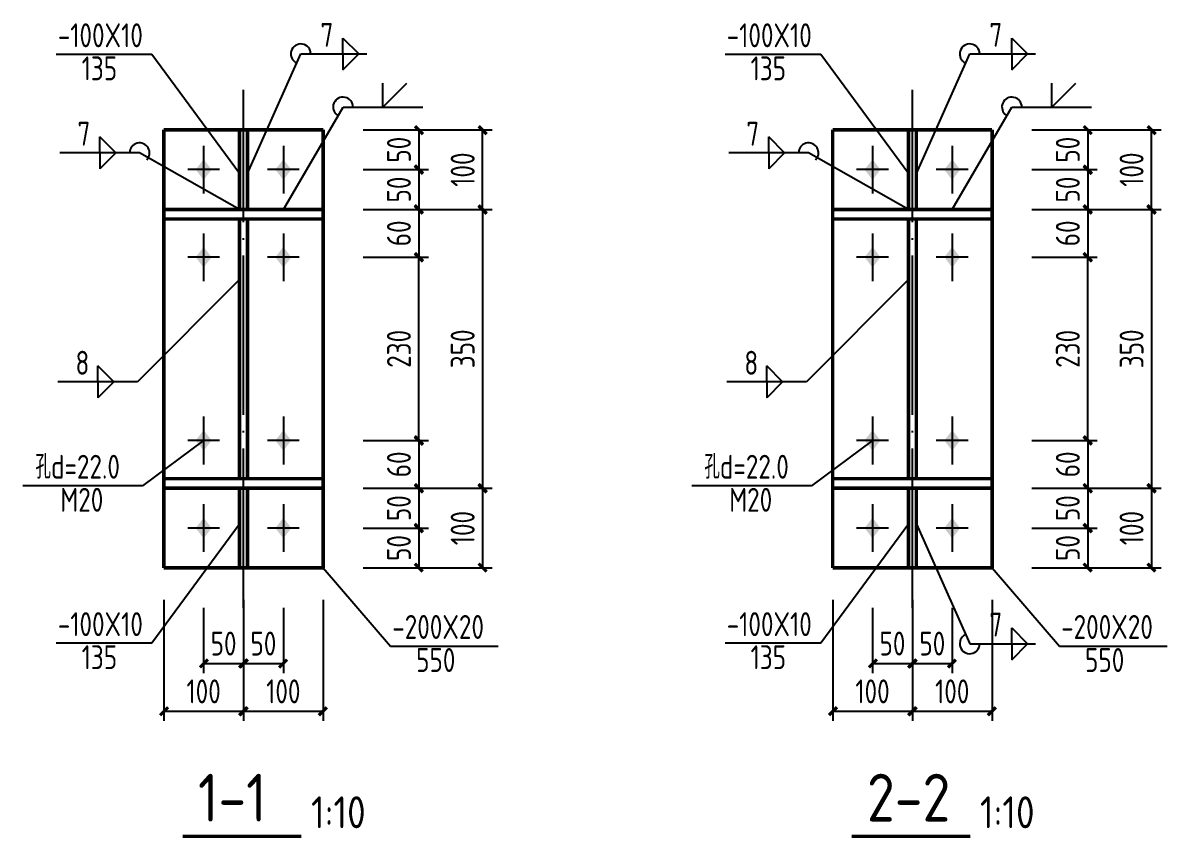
# Model space of a CAD drawing. Header units: millimetres. Extents: x 865974 to 875117, y 40174 to 44891.
# Drawn here: x 870201 to 870344.6, y 40592.4 to 40694.8 of the extents above; entities that cross this region are included whole.
import ezdxf

# ---------------------------------------------------------------- set-up
doc = ezdxf.new("R2010")
doc.units = ezdxf.units.MM
doc.header["$LTSCALE"] = 1000
doc.header["$MEASUREMENT"] = 0
doc.linetypes.add('2', pattern=[11.4, 9, -0.9, 0.6, -0.9])
doc.linetypes.add('DOTE', pattern=[2.42, 2, -0.2, 0.02, -0.2])
for name, color, linetype in [('10', 7, 'Continuous'), ('1000', 2, 'Continuous'), ('DIM', 7, 'Continuous'), ('DOTE', 1, 'DOTE'), ('中文', 7, 'Continuous'), ('尺寸标注', 7, 'Continuous'), ('焊缝标注', 3, 'Continuous'), ('螺栓孔标注', 253, 'Continuous'), ('轴线', 253, '2'), ('钢板标注', 253, 'Continuous')]:
    doc.layers.add(name, color=color, linetype=linetype)
doc.styles.add('GBHZ', font='gbenor.shx', dxfattribs={"width": 0.9, "bigfont": 'gbcbig.shx'})
doc.dimstyles.new('Y10', dxfattribs={"dimscale": 0, "dimtxt": 3, "dimasz": 0.01, "dimexe": 1.2, "dimexo": 1, "dimgap": 1, "dimtad": 1, "dimdec": 0, "dimlfac": 10, "dimzin": 0, "dimdsep": 46, "dimtxsty": 'GBHZ', "dimblk1": 'DX', "dimblk2": 'DX', "dimsah": 1, "dimcen": 0.09, "dimdle": 1, "dimadec": 0, "dimazin": 0, "dimtfac": 1, "dimtdec": 0, "dimtix": 1, "dimtmove": 2, "dimatfit": 3, "dimldrblk": 'DX', "dimfxl": 0, "dimtolj": 1, "dimtzin": 0, "dimarcsym": 0})

# ---------------------------------------------------------------- blocks, each defined once
blk = doc.blocks.new('DX')
at = {"color": 0, "linetype": 'ByBlock', "const_width": 40}
blk.add_lwpolyline([(-54, -51), (46, 49)], dxfattribs=at)
blk = doc.blocks.new('*D229')
at = {"layer": 'Defpoints', "color": 0, "linetype": 'ByBlock', "transparency": 16777216}
for p in [(870242.99, 40681.36, -3), (870242.69, 40676.36, -3), (870250.69, 40676.36)]:
    blk.add_point(p, dxfattribs=at)
at = {"layer": 'DIM', "color": 0, "linetype": 'ByBlock', "lineweight": -2, "transparency": 16777216}
for p, q in [((870243.99, 40681.36), (870251.89, 40681.36)), ((870250.69, 40681.35), (870250.69, 40676.37)), ((870243.69, 40676.36), (870251.89, 40676.36))]:
    blk.add_line(p, q, dxfattribs=at)
at = {"layer": 'DIM', "color": 0, "linetype": 'ByBlock', "lineweight": -2, "transparency": 16777216, "xscale": 0.01, "yscale": 0.01, "zscale": 0.01}
for p, rotation in [((870250.69, 40681.36), 90), ((870250.69, 40676.36), 270)]:
    blk.add_blockref('DX', p, dxfattribs=dict(at, rotation=rotation))
at = {"layer": 'DIM', "color": 0, "linetype": 'ByBlock', "transparency": 16777216, "insert": (870248.19, 40678.86), "char_height": 3, "attachment_point": 5, "rotation": 90, "style": 'GBHZ'}
blk.add_mtext('\\A1;50', dxfattribs=at)
blk = doc.blocks.new('*D230')
at = {"layer": 'Defpoints', "color": 0, "linetype": 'ByBlock', "transparency": 16777216}
for p in [(870242.69, 40676.36, -3), (870242.69, 40671.36, -3), (870250.69, 40671.36)]:
    blk.add_point(p, dxfattribs=at)
at = {"layer": 'DIM', "color": 0, "linetype": 'ByBlock', "lineweight": -2, "transparency": 16777216}
for p, q in [((870243.69, 40676.36), (870251.89, 40676.36)), ((870250.69, 40676.35), (870250.69, 40671.37)), ((870243.69, 40671.36), (870251.89, 40671.36))]:
    blk.add_line(p, q, dxfattribs=at)
at = {"layer": 'DIM', "color": 0, "linetype": 'ByBlock', "lineweight": -2, "transparency": 16777216, "xscale": 0.01, "yscale": 0.01, "zscale": 0.01}
for p, rotation in [((870250.69, 40676.36), 90), ((870250.69, 40671.36), 270)]:
    blk.add_blockref('DX', p, dxfattribs=dict(at, rotation=rotation))
at = {"layer": 'DIM', "color": 0, "linetype": 'ByBlock', "transparency": 16777216, "insert": (870248.19, 40673.86), "char_height": 3, "attachment_point": 5, "rotation": 90, "style": 'GBHZ'}
blk.add_mtext('\\A1;50', dxfattribs=at)
blk = doc.blocks.new('*D231')
at = {"layer": 'Defpoints', "color": 0, "linetype": 'ByBlock', "transparency": 16777216}
for p in [(870242.69, 40671.36, -3), (870242.69, 40665.36), (870250.69, 40665.36)]:
    blk.add_point(p, dxfattribs=at)
at = {"layer": 'DIM', "color": 0, "linetype": 'ByBlock', "lineweight": -2, "transparency": 16777216}
for p, q in [((870243.69, 40671.36), (870251.89, 40671.36)), ((870250.69, 40671.35), (870250.69, 40665.37)), ((870243.69, 40665.36), (870251.89, 40665.36))]:
    blk.add_line(p, q, dxfattribs=at)
at = {"layer": 'DIM', "color": 0, "linetype": 'ByBlock', "lineweight": -2, "transparency": 16777216, "xscale": 0.01, "yscale": 0.01, "zscale": 0.01}
for p, rotation in [((870250.69, 40671.36), 90), ((870250.69, 40665.36), 270)]:
    blk.add_blockref('DX', p, dxfattribs=dict(at, rotation=rotation))
at = {"layer": 'DIM', "color": 0, "linetype": 'ByBlock', "transparency": 16777216, "insert": (870248.19, 40668.36), "char_height": 3, "attachment_point": 5, "rotation": 90, "style": 'GBHZ'}
blk.add_mtext('\\A1;60', dxfattribs=at)
blk = doc.blocks.new('*D200')
at = {"layer": 'Defpoints', "color": 0, "linetype": 'ByBlock', "transparency": 16777216}
for p in [(870242.69, 40642.36, -3), (870242.69, 40636.36, -3), (870250.69, 40636.36)]:
    blk.add_point(p, dxfattribs=at)
at = {"layer": 'DIM', "color": 0, "linetype": 'ByBlock', "lineweight": -2, "transparency": 16777216}
for p, q in [((870243.69, 40642.36), (870251.89, 40642.36)), ((870250.69, 40642.35), (870250.69, 40636.37)), ((870243.69, 40636.36), (870251.89, 40636.36))]:
    blk.add_line(p, q, dxfattribs=at)
at = {"layer": 'DIM', "color": 0, "linetype": 'ByBlock', "lineweight": -2, "transparency": 16777216, "xscale": 0.01, "yscale": 0.01, "zscale": 0.01}
for p, rotation in [((870250.69, 40642.36), 90), ((870250.69, 40636.36), 270)]:
    blk.add_blockref('DX', p, dxfattribs=dict(at, rotation=rotation))
at = {"layer": 'DIM', "color": 0, "linetype": 'ByBlock', "transparency": 16777216, "insert": (870248.19, 40639.36), "char_height": 3, "attachment_point": 5, "rotation": 90, "style": 'GBHZ'}
blk.add_mtext('\\A1;60', dxfattribs=at)
blk = doc.blocks.new('*D201')
at = {"layer": 'Defpoints', "color": 0, "linetype": 'ByBlock', "transparency": 16777216}
for p in [(870242.69, 40636.36, -3), (870242.69, 40631.36, -3), (870250.69, 40631.36)]:
    blk.add_point(p, dxfattribs=at)
at = {"layer": 'DIM', "color": 0, "linetype": 'ByBlock', "lineweight": -2, "transparency": 16777216}
for p, q in [((870243.69, 40636.36), (870251.89, 40636.36)), ((870250.69, 40636.35), (870250.69, 40631.37)), ((870243.69, 40631.36), (870251.89, 40631.36))]:
    blk.add_line(p, q, dxfattribs=at)
at = {"layer": 'DIM', "color": 0, "linetype": 'ByBlock', "lineweight": -2, "transparency": 16777216, "xscale": 0.01, "yscale": 0.01, "zscale": 0.01}
for p, rotation in [((870250.69, 40636.36), 90), ((870250.69, 40631.36), 270)]:
    blk.add_blockref('DX', p, dxfattribs=dict(at, rotation=rotation))
at = {"layer": 'DIM', "color": 0, "linetype": 'ByBlock', "transparency": 16777216, "insert": (870248.19, 40633.86), "char_height": 3, "attachment_point": 5, "rotation": 90, "style": 'GBHZ'}
blk.add_mtext('\\A1;50', dxfattribs=at)
blk = doc.blocks.new('*D202')
at = {"layer": 'Defpoints', "color": 0, "linetype": 'ByBlock', "transparency": 16777216}
for p in [(870242.69, 40631.36, -3), (870242.69, 40626.36, -3), (870250.69, 40626.36)]:
    blk.add_point(p, dxfattribs=at)
at = {"layer": 'DIM', "color": 0, "linetype": 'ByBlock', "lineweight": -2, "transparency": 16777216}
for p, q in [((870243.69, 40631.36), (870251.89, 40631.36)), ((870250.69, 40631.35), (870250.69, 40626.37)), ((870243.69, 40626.36), (870251.89, 40626.36))]:
    blk.add_line(p, q, dxfattribs=at)
at = {"layer": 'DIM', "color": 0, "linetype": 'ByBlock', "lineweight": -2, "transparency": 16777216, "xscale": 0.01, "yscale": 0.01, "zscale": 0.01}
for p, rotation in [((870250.69, 40631.36), 90), ((870250.69, 40626.36), 270)]:
    blk.add_blockref('DX', p, dxfattribs=dict(at, rotation=rotation))
at = {"layer": 'DIM', "color": 0, "linetype": 'ByBlock', "transparency": 16777216, "insert": (870248.19, 40628.86), "char_height": 3, "attachment_point": 5, "rotation": 90, "style": 'GBHZ'}
blk.add_mtext('\\A1;50', dxfattribs=at)
blk = doc.blocks.new('*D203')
at = {"layer": 'Defpoints', "color": 0, "linetype": 'ByBlock', "transparency": 16777216}
for p in [(870223.69, 40622.36, -3), (870228.69, 40622.36, -3), (870228.69, 40614.36)]:
    blk.add_point(p, dxfattribs=at)
at = {"layer": 'DIM', "color": 0, "linetype": 'ByBlock', "lineweight": -2, "transparency": 16777216}
for p, q in [((870223.69, 40621.36), (870223.69, 40613.16)), ((870228.69, 40621.36), (870228.69, 40613.16)), ((870223.7, 40614.36), (870228.68, 40614.36))]:
    blk.add_line(p, q, dxfattribs=at)
at = {"layer": 'DIM', "color": 0, "linetype": 'ByBlock', "lineweight": -2, "transparency": 16777216, "xscale": 0.01, "yscale": 0.01, "zscale": 0.01, "rotation": 180}
blk.add_blockref('DX', (870223.69, 40614.36), dxfattribs=at)
at = {"layer": 'DIM', "color": 0, "linetype": 'ByBlock', "lineweight": -2, "transparency": 16777216, "xscale": 0.01, "yscale": 0.01, "zscale": 0.01}
blk.add_blockref('DX', (870228.69, 40614.36), dxfattribs=at)
at = {"layer": 'DIM', "color": 0, "linetype": 'ByBlock', "transparency": 16777216, "insert": (870226.19, 40616.86), "char_height": 3, "attachment_point": 5, "style": 'GBHZ'}
blk.add_mtext('\\A1;50', dxfattribs=at)
blk = doc.blocks.new('*D204')
at = {"layer": 'Defpoints', "color": 0, "linetype": 'ByBlock', "transparency": 16777216}
for p in [(870228.69, 40622.36, -3), (870233.69, 40622.36, -3), (870233.69, 40614.36)]:
    blk.add_point(p, dxfattribs=at)
at = {"layer": 'DIM', "color": 0, "linetype": 'ByBlock', "lineweight": -2, "transparency": 16777216}
for p, q in [((870228.69, 40621.36), (870228.69, 40613.16)), ((870233.69, 40621.36), (870233.69, 40613.16)), ((870228.7, 40614.36), (870233.68, 40614.36))]:
    blk.add_line(p, q, dxfattribs=at)
at = {"layer": 'DIM', "color": 0, "linetype": 'ByBlock', "lineweight": -2, "transparency": 16777216, "xscale": 0.01, "yscale": 0.01, "zscale": 0.01, "rotation": 180}
blk.add_blockref('DX', (870228.69, 40614.36), dxfattribs=at)
at = {"layer": 'DIM', "color": 0, "linetype": 'ByBlock', "lineweight": -2, "transparency": 16777216, "xscale": 0.01, "yscale": 0.01, "zscale": 0.01}
blk.add_blockref('DX', (870233.69, 40614.36), dxfattribs=at)
at = {"layer": 'DIM', "color": 0, "linetype": 'ByBlock', "transparency": 16777216, "insert": (870231.19, 40616.86), "char_height": 3, "attachment_point": 5, "style": 'GBHZ'}
blk.add_mtext('\\A1;50', dxfattribs=at)
blk = doc.blocks.new('*D205')
at = {"layer": 'Defpoints', "color": 0, "linetype": 'ByBlock', "transparency": 16777216}
for p in [(870218.69, 40623.36, -3), (870228.69, 40623.36, -3), (870228.69, 40608.36)]:
    blk.add_point(p, dxfattribs=at)
at = {"layer": 'DIM', "color": 0, "linetype": 'ByBlock', "lineweight": -2, "transparency": 16777216}
for p, q in [((870218.69, 40622.36), (870218.69, 40607.16)), ((870228.69, 40622.36), (870228.69, 40607.16)), ((870218.7, 40608.36), (870228.68, 40608.36))]:
    blk.add_line(p, q, dxfattribs=at)
at = {"layer": 'DIM', "color": 0, "linetype": 'ByBlock', "lineweight": -2, "transparency": 16777216, "xscale": 0.01, "yscale": 0.01, "zscale": 0.01, "rotation": 180}
blk.add_blockref('DX', (870218.69, 40608.36), dxfattribs=at)
at = {"layer": 'DIM', "color": 0, "linetype": 'ByBlock', "lineweight": -2, "transparency": 16777216, "xscale": 0.01, "yscale": 0.01, "zscale": 0.01}
blk.add_blockref('DX', (870228.69, 40608.36), dxfattribs=at)
at = {"layer": 'DIM', "color": 0, "linetype": 'ByBlock', "transparency": 16777216, "insert": (870223.69, 40610.86), "char_height": 3, "attachment_point": 5, "style": 'GBHZ'}
blk.add_mtext('\\A1;100', dxfattribs=at)
blk = doc.blocks.new('*D206')
at = {"layer": 'Defpoints', "color": 0, "linetype": 'ByBlock', "transparency": 16777216}
for p in [(870228.69, 40623.36, -3), (870238.69, 40623.36, -3), (870238.69, 40608.36)]:
    blk.add_point(p, dxfattribs=at)
at = {"layer": 'DIM', "color": 0, "linetype": 'ByBlock', "lineweight": -2, "transparency": 16777216}
for p, q in [((870228.69, 40622.36), (870228.69, 40607.16)), ((870238.69, 40622.36), (870238.69, 40607.16)), ((870228.7, 40608.36), (870238.68, 40608.36))]:
    blk.add_line(p, q, dxfattribs=at)
at = {"layer": 'DIM', "color": 0, "linetype": 'ByBlock', "lineweight": -2, "transparency": 16777216, "xscale": 0.01, "yscale": 0.01, "zscale": 0.01, "rotation": 180}
blk.add_blockref('DX', (870228.69, 40608.36), dxfattribs=at)
at = {"layer": 'DIM', "color": 0, "linetype": 'ByBlock', "lineweight": -2, "transparency": 16777216, "xscale": 0.01, "yscale": 0.01, "zscale": 0.01}
blk.add_blockref('DX', (870238.69, 40608.36), dxfattribs=at)
at = {"layer": 'DIM', "color": 0, "linetype": 'ByBlock', "transparency": 16777216, "insert": (870233.69, 40610.86), "char_height": 3, "attachment_point": 5, "style": 'GBHZ'}
blk.add_mtext('\\A1;100', dxfattribs=at)
blk = doc.blocks.new('*D207')
at = {"layer": 'Defpoints', "color": 0, "linetype": 'ByBlock', "transparency": 16777216}
for p in [(870250.69, 40671.36, -3), (870242.69, 40636.36, -3), (870258.69, 40636.36)]:
    blk.add_point(p, dxfattribs=at)
at = {"layer": 'DIM', "color": 0, "linetype": 'ByBlock', "lineweight": -2, "transparency": 16777216}
for p, q in [((870251.69, 40671.36), (870259.89, 40671.36)), ((870258.69, 40671.35), (870258.69, 40636.37)), ((870243.69, 40636.36), (870259.89, 40636.36))]:
    blk.add_line(p, q, dxfattribs=at)
at = {"layer": 'DIM', "color": 0, "linetype": 'ByBlock', "lineweight": -2, "transparency": 16777216, "xscale": 0.01, "yscale": 0.01, "zscale": 0.01}
for p, rotation in [((870258.69, 40671.36), 90), ((870258.69, 40636.36), 270)]:
    blk.add_blockref('DX', p, dxfattribs=dict(at, rotation=rotation))
at = {"layer": 'DIM', "color": 0, "linetype": 'ByBlock', "transparency": 16777216, "insert": (870256.19, 40653.86), "char_height": 3, "attachment_point": 5, "rotation": 90, "style": 'GBHZ'}
blk.add_mtext('\\A1;350', dxfattribs=at)
blk = doc.blocks.new('*D208')
at = {"layer": 'Defpoints', "color": 0, "linetype": 'ByBlock', "transparency": 16777216}
for p in [(870243.69, 40636.36), (870244.69, 40626.36), (870258.69, 40626.36)]:
    blk.add_point(p, dxfattribs=at)
at = {"layer": 'DIM', "color": 0, "linetype": 'ByBlock', "lineweight": -2, "transparency": 16777216}
for p, q in [((870244.69, 40636.36), (870259.89, 40636.36)), ((870258.69, 40636.35), (870258.69, 40626.37)), ((870245.69, 40626.36), (870259.89, 40626.36))]:
    blk.add_line(p, q, dxfattribs=at)
at = {"layer": 'DIM', "color": 0, "linetype": 'ByBlock', "lineweight": -2, "transparency": 16777216, "xscale": 0.01, "yscale": 0.01, "zscale": 0.01}
for p, rotation in [((870258.69, 40636.36), 90), ((870258.69, 40626.36), 270)]:
    blk.add_blockref('DX', p, dxfattribs=dict(at, rotation=rotation))
at = {"layer": 'DIM', "color": 0, "linetype": 'ByBlock', "transparency": 16777216, "insert": (870256.19, 40631.36), "char_height": 3, "attachment_point": 5, "rotation": 90, "style": 'GBHZ'}
blk.add_mtext('\\A1;100', dxfattribs=at)
blk = doc.blocks.new('*D209')
at = {"layer": 'Defpoints', "color": 0, "linetype": 'ByBlock', "transparency": 16777216}
for p in [(870242.69, 40681.36, -3), (870258.69, 40681.36), (870243.69, 40671.36)]:
    blk.add_point(p, dxfattribs=at)
at = {"layer": 'DIM', "color": 0, "linetype": 'ByBlock', "lineweight": -2, "transparency": 16777216}
for p, q in [((870243.69, 40681.36), (870259.89, 40681.36)), ((870258.69, 40671.37), (870258.69, 40681.35)), ((870244.69, 40671.36), (870259.89, 40671.36))]:
    blk.add_line(p, q, dxfattribs=at)
at = {"layer": 'DIM', "color": 0, "linetype": 'ByBlock', "lineweight": -2, "transparency": 16777216, "xscale": 0.01, "yscale": 0.01, "zscale": 0.01}
for p, rotation in [((870258.69, 40681.36), 90), ((870258.69, 40671.36), 270)]:
    blk.add_blockref('DX', p, dxfattribs=dict(at, rotation=rotation))
at = {"layer": 'DIM', "color": 0, "linetype": 'ByBlock', "transparency": 16777216, "insert": (870256.19, 40676.36), "char_height": 3, "attachment_point": 5, "rotation": 90, "style": 'GBHZ'}
blk.add_mtext('\\A1;100', dxfattribs=at)
blk = doc.blocks.new('*D210')
at = {"layer": 'Defpoints', "color": 0, "linetype": 'ByBlock', "transparency": 16777216}
for p in [(870242.69, 40665.36), (870250.69, 40665.36), (870242.69, 40642.36)]:
    blk.add_point(p, dxfattribs=at)
at = {"layer": 'DIM', "color": 0, "linetype": 'ByBlock', "lineweight": -2, "transparency": 16777216}
for p, q in [((870243.69, 40665.36), (870251.89, 40665.36)), ((870250.69, 40642.37), (870250.69, 40665.35)), ((870243.69, 40642.36), (870251.89, 40642.36))]:
    blk.add_line(p, q, dxfattribs=at)
at = {"layer": 'DIM', "color": 0, "linetype": 'ByBlock', "lineweight": -2, "transparency": 16777216, "xscale": 0.01, "yscale": 0.01, "zscale": 0.01}
for p, rotation in [((870250.69, 40665.36), 90), ((870250.69, 40642.36), 270)]:
    blk.add_blockref('DX', p, dxfattribs=dict(at, rotation=rotation))
at = {"layer": 'DIM', "color": 0, "linetype": 'ByBlock', "transparency": 16777216, "insert": (870248.19, 40653.86), "char_height": 3, "attachment_point": 5, "rotation": 90, "style": 'GBHZ'}
blk.add_mtext('\\A1;230', dxfattribs=at)
blk = doc.blocks.new('*D211')
at = {"layer": 'Defpoints', "color": 0, "linetype": 'ByBlock', "transparency": 16777216}
for p in [(870326.91, 40681.36, -3), (870326.61, 40676.36, -3), (870334.61, 40676.36)]:
    blk.add_point(p, dxfattribs=at)
at = {"layer": 'DIM', "color": 0, "linetype": 'ByBlock', "lineweight": -2, "transparency": 16777216}
for p, q in [((870327.91, 40681.36), (870335.81, 40681.36)), ((870334.61, 40681.35), (870334.61, 40676.37)), ((870327.61, 40676.36), (870335.81, 40676.36))]:
    blk.add_line(p, q, dxfattribs=at)
at = {"layer": 'DIM', "color": 0, "linetype": 'ByBlock', "lineweight": -2, "transparency": 16777216, "xscale": 0.01, "yscale": 0.01, "zscale": 0.01}
for p, rotation in [((870334.61, 40681.36), 90), ((870334.61, 40676.36), 270)]:
    blk.add_blockref('DX', p, dxfattribs=dict(at, rotation=rotation))
at = {"layer": 'DIM', "color": 0, "linetype": 'ByBlock', "transparency": 16777216, "insert": (870332.11, 40678.86), "char_height": 3, "attachment_point": 5, "rotation": 90, "style": 'GBHZ'}
blk.add_mtext('\\A1;50', dxfattribs=at)
blk = doc.blocks.new('*D212')
at = {"layer": 'Defpoints', "color": 0, "linetype": 'ByBlock', "transparency": 16777216}
for p in [(870326.61, 40676.36, -3), (870326.61, 40671.36, -3), (870334.61, 40671.36)]:
    blk.add_point(p, dxfattribs=at)
at = {"layer": 'DIM', "color": 0, "linetype": 'ByBlock', "lineweight": -2, "transparency": 16777216}
for p, q in [((870327.61, 40676.36), (870335.81, 40676.36)), ((870334.61, 40676.35), (870334.61, 40671.37)), ((870327.61, 40671.36), (870335.81, 40671.36))]:
    blk.add_line(p, q, dxfattribs=at)
at = {"layer": 'DIM', "color": 0, "linetype": 'ByBlock', "lineweight": -2, "transparency": 16777216, "xscale": 0.01, "yscale": 0.01, "zscale": 0.01}
for p, rotation in [((870334.61, 40676.36), 90), ((870334.61, 40671.36), 270)]:
    blk.add_blockref('DX', p, dxfattribs=dict(at, rotation=rotation))
at = {"layer": 'DIM', "color": 0, "linetype": 'ByBlock', "transparency": 16777216, "insert": (870332.11, 40673.86), "char_height": 3, "attachment_point": 5, "rotation": 90, "style": 'GBHZ'}
blk.add_mtext('\\A1;50', dxfattribs=at)
blk = doc.blocks.new('*D213')
at = {"layer": 'Defpoints', "color": 0, "linetype": 'ByBlock', "transparency": 16777216}
for p in [(870326.61, 40671.36, -3), (870326.61, 40665.36), (870334.61, 40665.36)]:
    blk.add_point(p, dxfattribs=at)
at = {"layer": 'DIM', "color": 0, "linetype": 'ByBlock', "lineweight": -2, "transparency": 16777216}
for p, q in [((870327.61, 40671.36), (870335.81, 40671.36)), ((870334.61, 40671.35), (870334.61, 40665.37)), ((870327.61, 40665.36), (870335.81, 40665.36))]:
    blk.add_line(p, q, dxfattribs=at)
at = {"layer": 'DIM', "color": 0, "linetype": 'ByBlock', "lineweight": -2, "transparency": 16777216, "xscale": 0.01, "yscale": 0.01, "zscale": 0.01}
for p, rotation in [((870334.61, 40671.36), 90), ((870334.61, 40665.36), 270)]:
    blk.add_blockref('DX', p, dxfattribs=dict(at, rotation=rotation))
at = {"layer": 'DIM', "color": 0, "linetype": 'ByBlock', "transparency": 16777216, "insert": (870332.11, 40668.36), "char_height": 3, "attachment_point": 5, "rotation": 90, "style": 'GBHZ'}
blk.add_mtext('\\A1;60', dxfattribs=at)
blk = doc.blocks.new('*D214')
at = {"layer": 'Defpoints', "color": 0, "linetype": 'ByBlock', "transparency": 16777216}
for p in [(870326.61, 40642.36, -3), (870326.61, 40636.36, -3), (870334.61, 40636.36)]:
    blk.add_point(p, dxfattribs=at)
at = {"layer": 'DIM', "color": 0, "linetype": 'ByBlock', "lineweight": -2, "transparency": 16777216}
for p, q in [((870327.61, 40642.36), (870335.81, 40642.36)), ((870334.61, 40642.35), (870334.61, 40636.37)), ((870327.61, 40636.36), (870335.81, 40636.36))]:
    blk.add_line(p, q, dxfattribs=at)
at = {"layer": 'DIM', "color": 0, "linetype": 'ByBlock', "lineweight": -2, "transparency": 16777216, "xscale": 0.01, "yscale": 0.01, "zscale": 0.01}
for p, rotation in [((870334.61, 40642.36), 90), ((870334.61, 40636.36), 270)]:
    blk.add_blockref('DX', p, dxfattribs=dict(at, rotation=rotation))
at = {"layer": 'DIM', "color": 0, "linetype": 'ByBlock', "transparency": 16777216, "insert": (870332.11, 40639.36), "char_height": 3, "attachment_point": 5, "rotation": 90, "style": 'GBHZ'}
blk.add_mtext('\\A1;60', dxfattribs=at)
blk = doc.blocks.new('*D215')
at = {"layer": 'Defpoints', "color": 0, "linetype": 'ByBlock', "transparency": 16777216}
for p in [(870326.61, 40636.36, -3), (870326.61, 40631.36, -3), (870334.61, 40631.36)]:
    blk.add_point(p, dxfattribs=at)
at = {"layer": 'DIM', "color": 0, "linetype": 'ByBlock', "lineweight": -2, "transparency": 16777216}
for p, q in [((870327.61, 40636.36), (870335.81, 40636.36)), ((870334.61, 40636.35), (870334.61, 40631.37)), ((870327.61, 40631.36), (870335.81, 40631.36))]:
    blk.add_line(p, q, dxfattribs=at)
at = {"layer": 'DIM', "color": 0, "linetype": 'ByBlock', "lineweight": -2, "transparency": 16777216, "xscale": 0.01, "yscale": 0.01, "zscale": 0.01}
for p, rotation in [((870334.61, 40636.36), 90), ((870334.61, 40631.36), 270)]:
    blk.add_blockref('DX', p, dxfattribs=dict(at, rotation=rotation))
at = {"layer": 'DIM', "color": 0, "linetype": 'ByBlock', "transparency": 16777216, "insert": (870332.11, 40633.86), "char_height": 3, "attachment_point": 5, "rotation": 90, "style": 'GBHZ'}
blk.add_mtext('\\A1;50', dxfattribs=at)
blk = doc.blocks.new('*D216')
at = {"layer": 'Defpoints', "color": 0, "linetype": 'ByBlock', "transparency": 16777216}
for p in [(870326.61, 40631.36, -3), (870326.61, 40626.36, -3), (870334.61, 40626.36)]:
    blk.add_point(p, dxfattribs=at)
at = {"layer": 'DIM', "color": 0, "linetype": 'ByBlock', "lineweight": -2, "transparency": 16777216}
for p, q in [((870327.61, 40631.36), (870335.81, 40631.36)), ((870334.61, 40631.35), (870334.61, 40626.37)), ((870327.61, 40626.36), (870335.81, 40626.36))]:
    blk.add_line(p, q, dxfattribs=at)
at = {"layer": 'DIM', "color": 0, "linetype": 'ByBlock', "lineweight": -2, "transparency": 16777216, "xscale": 0.01, "yscale": 0.01, "zscale": 0.01}
for p, rotation in [((870334.61, 40631.36), 90), ((870334.61, 40626.36), 270)]:
    blk.add_blockref('DX', p, dxfattribs=dict(at, rotation=rotation))
at = {"layer": 'DIM', "color": 0, "linetype": 'ByBlock', "transparency": 16777216, "insert": (870332.11, 40628.86), "char_height": 3, "attachment_point": 5, "rotation": 90, "style": 'GBHZ'}
blk.add_mtext('\\A1;50', dxfattribs=at)
blk = doc.blocks.new('*D217')
at = {"layer": 'Defpoints', "color": 0, "linetype": 'ByBlock', "transparency": 16777216}
for p in [(870307.61, 40622.36, -3), (870312.61, 40622.36, -3), (870312.61, 40614.36)]:
    blk.add_point(p, dxfattribs=at)
at = {"layer": 'DIM', "color": 0, "linetype": 'ByBlock', "lineweight": -2, "transparency": 16777216}
for p, q in [((870307.61, 40621.36), (870307.61, 40613.16)), ((870312.61, 40621.36), (870312.61, 40613.16)), ((870307.62, 40614.36), (870312.6, 40614.36))]:
    blk.add_line(p, q, dxfattribs=at)
at = {"layer": 'DIM', "color": 0, "linetype": 'ByBlock', "lineweight": -2, "transparency": 16777216, "xscale": 0.01, "yscale": 0.01, "zscale": 0.01, "rotation": 180}
blk.add_blockref('DX', (870307.61, 40614.36), dxfattribs=at)
at = {"layer": 'DIM', "color": 0, "linetype": 'ByBlock', "lineweight": -2, "transparency": 16777216, "xscale": 0.01, "yscale": 0.01, "zscale": 0.01}
blk.add_blockref('DX', (870312.61, 40614.36), dxfattribs=at)
at = {"layer": 'DIM', "color": 0, "linetype": 'ByBlock', "transparency": 16777216, "insert": (870310.11, 40616.86), "char_height": 3, "attachment_point": 5, "style": 'GBHZ'}
blk.add_mtext('\\A1;50', dxfattribs=at)
blk = doc.blocks.new('*D218')
at = {"layer": 'Defpoints', "color": 0, "linetype": 'ByBlock', "transparency": 16777216}
for p in [(870312.61, 40622.36, -3), (870317.61, 40622.36, -3), (870317.61, 40614.36)]:
    blk.add_point(p, dxfattribs=at)
at = {"layer": 'DIM', "color": 0, "linetype": 'ByBlock', "lineweight": -2, "transparency": 16777216}
for p, q in [((870312.61, 40621.36), (870312.61, 40613.16)), ((870317.61, 40621.36), (870317.61, 40613.16)), ((870312.62, 40614.36), (870317.6, 40614.36))]:
    blk.add_line(p, q, dxfattribs=at)
at = {"layer": 'DIM', "color": 0, "linetype": 'ByBlock', "lineweight": -2, "transparency": 16777216, "xscale": 0.01, "yscale": 0.01, "zscale": 0.01, "rotation": 180}
blk.add_blockref('DX', (870312.61, 40614.36), dxfattribs=at)
at = {"layer": 'DIM', "color": 0, "linetype": 'ByBlock', "lineweight": -2, "transparency": 16777216, "xscale": 0.01, "yscale": 0.01, "zscale": 0.01}
blk.add_blockref('DX', (870317.61, 40614.36), dxfattribs=at)
at = {"layer": 'DIM', "color": 0, "linetype": 'ByBlock', "transparency": 16777216, "insert": (870315.11, 40616.86), "char_height": 3, "attachment_point": 5, "style": 'GBHZ'}
blk.add_mtext('\\A1;50', dxfattribs=at)
blk = doc.blocks.new('*D219')
at = {"layer": 'Defpoints', "color": 0, "linetype": 'ByBlock', "transparency": 16777216}
for p in [(870302.61, 40623.36, -3), (870312.61, 40623.36, -3), (870312.61, 40608.36)]:
    blk.add_point(p, dxfattribs=at)
at = {"layer": 'DIM', "color": 0, "linetype": 'ByBlock', "lineweight": -2, "transparency": 16777216}
for p, q in [((870302.61, 40622.36), (870302.61, 40607.16)), ((870312.61, 40622.36), (870312.61, 40607.16)), ((870302.62, 40608.36), (870312.6, 40608.36))]:
    blk.add_line(p, q, dxfattribs=at)
at = {"layer": 'DIM', "color": 0, "linetype": 'ByBlock', "lineweight": -2, "transparency": 16777216, "xscale": 0.01, "yscale": 0.01, "zscale": 0.01, "rotation": 180}
blk.add_blockref('DX', (870302.61, 40608.36), dxfattribs=at)
at = {"layer": 'DIM', "color": 0, "linetype": 'ByBlock', "lineweight": -2, "transparency": 16777216, "xscale": 0.01, "yscale": 0.01, "zscale": 0.01}
blk.add_blockref('DX', (870312.61, 40608.36), dxfattribs=at)
at = {"layer": 'DIM', "color": 0, "linetype": 'ByBlock', "transparency": 16777216, "insert": (870307.61, 40610.86), "char_height": 3, "attachment_point": 5, "style": 'GBHZ'}
blk.add_mtext('\\A1;100', dxfattribs=at)
blk = doc.blocks.new('*D220')
at = {"layer": 'Defpoints', "color": 0, "linetype": 'ByBlock', "transparency": 16777216}
for p in [(870312.61, 40623.36, -3), (870322.61, 40623.36, -3), (870322.61, 40608.36)]:
    blk.add_point(p, dxfattribs=at)
at = {"layer": 'DIM', "color": 0, "linetype": 'ByBlock', "lineweight": -2, "transparency": 16777216}
for p, q in [((870312.61, 40622.36), (870312.61, 40607.16)), ((870322.61, 40622.36), (870322.61, 40607.16)), ((870312.62, 40608.36), (870322.6, 40608.36))]:
    blk.add_line(p, q, dxfattribs=at)
at = {"layer": 'DIM', "color": 0, "linetype": 'ByBlock', "lineweight": -2, "transparency": 16777216, "xscale": 0.01, "yscale": 0.01, "zscale": 0.01, "rotation": 180}
blk.add_blockref('DX', (870312.61, 40608.36), dxfattribs=at)
at = {"layer": 'DIM', "color": 0, "linetype": 'ByBlock', "lineweight": -2, "transparency": 16777216, "xscale": 0.01, "yscale": 0.01, "zscale": 0.01}
blk.add_blockref('DX', (870322.61, 40608.36), dxfattribs=at)
at = {"layer": 'DIM', "color": 0, "linetype": 'ByBlock', "transparency": 16777216, "insert": (870317.61, 40610.86), "char_height": 3, "attachment_point": 5, "style": 'GBHZ'}
blk.add_mtext('\\A1;100', dxfattribs=at)
blk = doc.blocks.new('*D221')
at = {"layer": 'Defpoints', "color": 0, "linetype": 'ByBlock', "transparency": 16777216}
for p in [(870334.61, 40671.36, -3), (870326.61, 40636.36, -3), (870342.61, 40636.36)]:
    blk.add_point(p, dxfattribs=at)
at = {"layer": 'DIM', "color": 0, "linetype": 'ByBlock', "lineweight": -2, "transparency": 16777216}
for p, q in [((870335.61, 40671.36), (870343.81, 40671.36)), ((870342.61, 40671.35), (870342.61, 40636.37)), ((870327.61, 40636.36), (870343.81, 40636.36))]:
    blk.add_line(p, q, dxfattribs=at)
at = {"layer": 'DIM', "color": 0, "linetype": 'ByBlock', "lineweight": -2, "transparency": 16777216, "xscale": 0.01, "yscale": 0.01, "zscale": 0.01}
for p, rotation in [((870342.61, 40671.36), 90), ((870342.61, 40636.36), 270)]:
    blk.add_blockref('DX', p, dxfattribs=dict(at, rotation=rotation))
at = {"layer": 'DIM', "color": 0, "linetype": 'ByBlock', "transparency": 16777216, "insert": (870340.11, 40653.86), "char_height": 3, "attachment_point": 5, "rotation": 90, "style": 'GBHZ'}
blk.add_mtext('\\A1;350', dxfattribs=at)
blk = doc.blocks.new('*D222')
at = {"layer": 'Defpoints', "color": 0, "linetype": 'ByBlock', "transparency": 16777216}
for p in [(870327.61, 40636.36), (870328.61, 40626.36), (870342.61, 40626.36)]:
    blk.add_point(p, dxfattribs=at)
at = {"layer": 'DIM', "color": 0, "linetype": 'ByBlock', "lineweight": -2, "transparency": 16777216}
for p, q in [((870328.61, 40636.36), (870343.81, 40636.36)), ((870342.61, 40636.35), (870342.61, 40626.37)), ((870329.61, 40626.36), (870343.81, 40626.36))]:
    blk.add_line(p, q, dxfattribs=at)
at = {"layer": 'DIM', "color": 0, "linetype": 'ByBlock', "lineweight": -2, "transparency": 16777216, "xscale": 0.01, "yscale": 0.01, "zscale": 0.01}
for p, rotation in [((870342.61, 40636.36), 90), ((870342.61, 40626.36), 270)]:
    blk.add_blockref('DX', p, dxfattribs=dict(at, rotation=rotation))
at = {"layer": 'DIM', "color": 0, "linetype": 'ByBlock', "transparency": 16777216, "insert": (870340.11, 40631.36), "char_height": 3, "attachment_point": 5, "rotation": 90, "style": 'GBHZ'}
blk.add_mtext('\\A1;100', dxfattribs=at)
blk = doc.blocks.new('*D223')
at = {"layer": 'Defpoints', "color": 0, "linetype": 'ByBlock', "transparency": 16777216}
for p in [(870326.61, 40681.36, -3), (870342.61, 40681.36), (870327.61, 40671.36)]:
    blk.add_point(p, dxfattribs=at)
at = {"layer": 'DIM', "color": 0, "linetype": 'ByBlock', "lineweight": -2, "transparency": 16777216}
for p, q in [((870327.61, 40681.36), (870343.81, 40681.36)), ((870342.61, 40671.37), (870342.61, 40681.35)), ((870328.61, 40671.36), (870343.81, 40671.36))]:
    blk.add_line(p, q, dxfattribs=at)
at = {"layer": 'DIM', "color": 0, "linetype": 'ByBlock', "lineweight": -2, "transparency": 16777216, "xscale": 0.01, "yscale": 0.01, "zscale": 0.01}
for p, rotation in [((870342.61, 40681.36), 90), ((870342.61, 40671.36), 270)]:
    blk.add_blockref('DX', p, dxfattribs=dict(at, rotation=rotation))
at = {"layer": 'DIM', "color": 0, "linetype": 'ByBlock', "transparency": 16777216, "insert": (870340.11, 40676.36), "char_height": 3, "attachment_point": 5, "rotation": 90, "style": 'GBHZ'}
blk.add_mtext('\\A1;100', dxfattribs=at)
blk = doc.blocks.new('*D224')
at = {"layer": 'Defpoints', "color": 0, "linetype": 'ByBlock', "transparency": 16777216}
for p in [(870326.61, 40665.36), (870334.61, 40665.36), (870326.61, 40642.36)]:
    blk.add_point(p, dxfattribs=at)
at = {"layer": 'DIM', "color": 0, "linetype": 'ByBlock', "lineweight": -2, "transparency": 16777216}
for p, q in [((870327.61, 40665.36), (870335.81, 40665.36)), ((870334.61, 40642.37), (870334.61, 40665.35)), ((870327.61, 40642.36), (870335.81, 40642.36))]:
    blk.add_line(p, q, dxfattribs=at)
at = {"layer": 'DIM', "color": 0, "linetype": 'ByBlock', "lineweight": -2, "transparency": 16777216, "xscale": 0.01, "yscale": 0.01, "zscale": 0.01}
for p, rotation in [((870334.61, 40665.36), 90), ((870334.61, 40642.36), 270)]:
    blk.add_blockref('DX', p, dxfattribs=dict(at, rotation=rotation))
at = {"layer": 'DIM', "color": 0, "linetype": 'ByBlock', "transparency": 16777216, "insert": (870332.11, 40653.86), "char_height": 3, "attachment_point": 5, "rotation": 90, "style": 'GBHZ'}
blk.add_mtext('\\A1;230', dxfattribs=at)

msp = doc.modelspace()

# ---------------------------------------------------------------- linework, layer by layer
at = {"layer": '10', "color": 253}
for p, q in [((870223.689, 40679.362), (870223.689, 40673.362)), ((870233.689, 40679.362), (870233.689, 40673.362)), ((870307.609, 40679.362), (870307.609, 40673.362)), ((870317.609, 40679.362), (870317.609, 40673.362)), ((870225.689, 40676.362), (870221.689, 40676.362)), ((870235.689, 40676.362), (870231.689, 40676.362)), ((870309.609, 40676.362), (870305.609, 40676.362)), ((870319.609, 40676.362), (870315.609, 40676.362)), ((870223.689, 40668.362), (870223.689, 40662.362)), ((870233.689, 40668.362), (870233.689, 40662.362)), ((870307.609, 40668.362), (870307.609, 40662.362)), ((870317.609, 40668.362), (870317.609, 40662.362)), ((870225.689, 40665.362), (870221.689, 40665.362)), ((870235.689, 40665.362), (870231.689, 40665.362)), ((870309.609, 40665.362), (870305.609, 40665.362)), ((870319.609, 40665.362), (870315.609, 40665.362)), ((870223.689, 40645.361), (870223.689, 40639.361)), ((870233.689, 40645.361), (870233.689, 40639.361)), ((870307.609, 40645.361), (870307.609, 40639.361)), ((870317.609, 40645.361), (870317.609, 40639.361)), ((870225.689, 40642.361), (870221.689, 40642.361)), ((870235.689, 40642.361), (870231.689, 40642.361)), ((870309.609, 40642.361), (870305.609, 40642.361)), ((870319.609, 40642.361), (870315.609, 40642.361)), ((870223.689, 40634.361), (870223.689, 40628.361)), ((870233.689, 40634.361), (870233.689, 40628.361)), ((870307.609, 40634.361), (870307.609, 40628.361)), ((870317.609, 40634.361), (870317.609, 40628.361)), ((870225.689, 40631.361), (870221.689, 40631.361)), ((870235.689, 40631.361), (870231.689, 40631.361)), ((870309.609, 40631.361), (870305.609, 40631.361)), ((870319.609, 40631.361), (870315.609, 40631.361))]:
    msp.add_line(p, q, dxfattribs=at)
at = {"layer": '10', "const_width": 0.45, "elevation": 3}
for points in [[(870221.079, 40592.662), (870235.943, 40592.662)], [(870304.999, 40592.662), (870319.862, 40592.662)]]:
    msp.add_lwpolyline(points, dxfattribs=at)
at = {"layer": '10'}
for points in [[(870223.689, 40677.662), (870222.689, 40676.362), (870224.689, 40676.362), (870223.689, 40675.062)], [(870233.689, 40677.662), (870232.689, 40676.362), (870234.689, 40676.362), (870233.689, 40675.062)], [(870307.609, 40677.662), (870306.609, 40676.362), (870308.609, 40676.362), (870307.609, 40675.062)], [(870317.609, 40677.662), (870316.609, 40676.362), (870318.609, 40676.362), (870317.609, 40675.062)], [(870223.689, 40666.662), (870222.689, 40665.362), (870224.689, 40665.362), (870223.689, 40664.062)], [(870233.689, 40666.662), (870232.689, 40665.362), (870234.689, 40665.362), (870233.689, 40664.062)], [(870307.609, 40666.662), (870306.609, 40665.362), (870308.609, 40665.362), (870307.609, 40664.062)], [(870317.609, 40666.662), (870316.609, 40665.362), (870318.609, 40665.362), (870317.609, 40664.062)], [(870223.689, 40643.661), (870222.689, 40642.361), (870224.689, 40642.361), (870223.689, 40641.061)], [(870233.689, 40643.661), (870232.689, 40642.361), (870234.689, 40642.361), (870233.689, 40641.061)], [(870307.609, 40643.661), (870306.609, 40642.361), (870308.609, 40642.361), (870307.609, 40641.061)], [(870317.609, 40643.661), (870316.609, 40642.361), (870318.609, 40642.361), (870317.609, 40641.061)], [(870223.689, 40632.661), (870222.689, 40631.361), (870224.689, 40631.361), (870223.689, 40630.061)], [(870233.689, 40632.661), (870232.689, 40631.361), (870234.689, 40631.361), (870233.689, 40630.061)], [(870307.609, 40632.661), (870306.609, 40631.361), (870308.609, 40631.361), (870307.609, 40630.061)], [(870317.609, 40632.661), (870316.609, 40631.361), (870318.609, 40631.361), (870317.609, 40630.061)]]:
    msp.add_solid(points, dxfattribs=at)
at = {"layer": '1000', "const_width": 0.45}
for points in [[(870238.689, 40681.361), (870218.689, 40681.361)], [(870218.689, 40681.361), (870218.689, 40626.361)], [(870228.189, 40681.361), (870228.189, 40671.362)], [(870229.189, 40671.362), (870229.189, 40681.361)], [(870238.689, 40626.361), (870238.689, 40681.361)], [(870322.609, 40681.361), (870302.609, 40681.361)], [(870302.609, 40681.361), (870302.609, 40626.361)], [(870312.109, 40681.361), (870312.109, 40671.362)], [(870313.109, 40671.362), (870313.109, 40681.361)], [(870322.609, 40626.361), (870322.609, 40681.361)], [(870228.189, 40626.362), (870228.189, 40636.361)], [(870229.189, 40636.361), (870229.189, 40626.362)], [(870312.109, 40626.362), (870312.109, 40636.361)], [(870313.109, 40636.361), (870313.109, 40626.362)], [(870218.689, 40626.361), (870238.689, 40626.361)], [(870302.609, 40626.361), (870322.609, 40626.361)]]:
    msp.add_lwpolyline(points, dxfattribs=at)
at = {"layer": 'DOTE', "linetype": 'DOTE', "ltscale": 0.01}
for p, q in [((870228.689, 40621.361), (870228.689, 40686.361)), ((870312.609, 40621.361), (870312.609, 40686.361))]:
    msp.add_line(p, q, dxfattribs=at)
at = {"layer": '尺寸标注', "color": 3, "const_width": 0.45}
for points in [[(870238.689, 40671.362), (870218.689, 40671.362)], [(870218.689, 40670.162), (870238.689, 40670.162)], [(870228.189, 40637.561), (870228.189, 40670.162)], [(870229.189, 40637.561), (870229.189, 40670.162)], [(870322.609, 40671.362), (870302.609, 40671.362)], [(870302.609, 40670.162), (870322.609, 40670.162)], [(870312.109, 40637.561), (870312.109, 40670.162)], [(870313.109, 40637.561), (870313.109, 40670.162)], [(870238.689, 40637.561), (870218.689, 40637.561)], [(870322.609, 40637.561), (870302.609, 40637.561)], [(870218.689, 40636.361), (870238.689, 40636.361)], [(870302.609, 40636.361), (870322.609, 40636.361)]]:
    msp.add_lwpolyline(points, dxfattribs=at)
at = {"layer": '焊缝标注'}
for p, q in [((870241.15, 40692.883), (870243.15, 40690.883)), ((870241.15, 40690.883), (870241.15, 40692.883)), ((870325.07, 40692.883), (870327.07, 40690.883)), ((870325.07, 40690.883), (870325.07, 40692.883)), ((870229.189, 40675.862), (870235.884, 40690.883)), ((870235.884, 40690.883), (870244.15, 40690.883)), ((870241.15, 40688.883), (870243.15, 40690.883)), ((870241.15, 40690.883), (870241.15, 40688.883)), ((870313.109, 40675.862), (870319.803, 40690.883)), ((870319.803, 40690.883), (870328.07, 40690.883)), ((870325.07, 40688.883), (870327.07, 40690.883)), ((870325.07, 40690.883), (870325.07, 40688.883)), ((870246.178, 40684.208), (870246.178, 40687.208)), ((870246.178, 40684.208), (870249.178, 40687.208)), ((870330.097, 40684.208), (870330.097, 40687.208)), ((870330.097, 40684.208), (870333.097, 40687.208)), ((870233.689, 40671.362), (870241.178, 40684.208)), ((870241.178, 40684.208), (870251.178, 40684.208)), ((870317.609, 40671.362), (870325.097, 40684.208)), ((870325.097, 40684.208), (870335.097, 40684.208)), ((870212.662, 40678.462), (870210.662, 40680.462)), ((870210.662, 40678.462), (870210.662, 40680.462)), ((870296.581, 40678.462), (870294.581, 40680.462)), ((870294.581, 40678.462), (870294.581, 40680.462)), ((870215.662, 40678.462), (870205.662, 40678.462)), ((870212.662, 40678.462), (870210.662, 40676.462)), ((870210.662, 40678.462), (870210.662, 40676.462)), ((870228.189, 40671.362), (870215.662, 40678.462)), ((870299.581, 40678.462), (870289.581, 40678.462)), ((870296.581, 40678.462), (870294.581, 40676.462)), ((870294.581, 40678.462), (870294.581, 40676.462)), ((870312.109, 40671.362), (870299.581, 40678.462)), ((870228.189, 40662.57), (870215.412, 40649.711)), ((870312.109, 40662.57), (870299.331, 40649.711)), ((870212.412, 40649.711), (870210.412, 40651.711)), ((870210.412, 40649.711), (870210.412, 40651.711)), ((870296.331, 40649.711), (870294.331, 40651.711)), ((870294.331, 40649.711), (870294.331, 40651.711)), ((870215.412, 40649.711), (870205.412, 40649.711)), ((870212.412, 40649.711), (870210.412, 40647.711)), ((870210.412, 40649.711), (870210.412, 40647.711)), ((870299.331, 40649.711), (870289.331, 40649.711)), ((870296.331, 40649.711), (870294.331, 40647.711)), ((870294.331, 40649.711), (870294.331, 40647.711)), ((870313.109, 40631.861), (870319.803, 40616.84)), ((870325.07, 40618.84), (870327.07, 40616.84)), ((870325.07, 40616.84), (870325.07, 40618.84)), ((870319.803, 40616.84), (870328.07, 40616.84)), ((870325.07, 40614.84), (870327.07, 40616.84)), ((870325.07, 40616.84), (870325.07, 40614.84))]:
    msp.add_line(p, q, dxfattribs=at)
for centre, start, end in [((870235.884, 40690.883), 0, 245.25041), ((870319.803, 40690.883), 0, 245.25041), ((870241.178, 40684.208), 0, 235.48872), ((870325.097, 40684.208), 0, 235.48872), ((870215.662, 40678.462), 314.93155, 180.00001), ((870299.581, 40678.462), 314.93155, 180.00001), ((870319.803, 40616.84), 114.74959, 0)]:
    msp.add_arc(centre, 1.25, start, end, dxfattribs=at)
at = {"layer": '螺栓孔标注'}
for p, q in [((870223.689, 40642.361), (870216.013, 40636.659)), ((870307.609, 40642.361), (870299.933, 40636.659)), ((870216.013, 40636.659), (870201.013, 40636.659)), ((870299.933, 40636.659), (870284.933, 40636.659))]:
    msp.add_line(p, q, dxfattribs=at)
at = {"layer": '螺栓孔标注', "const_width": 0.1}
for points in [[(870223.739, 40642.361, 1), (870223.639, 40642.361, 1), (870223.739, 40642.361, 1)], [(870307.659, 40642.361, 1), (870307.559, 40642.361, 1), (870307.659, 40642.361, 1)]]:
    msp.add_lwpolyline(points, format="xyb", close=True, dxfattribs=at)
at = {"layer": '钢板标注'}
for p, q in [((870217.195, 40690.823), (870205.195, 40690.823)), ((870228.189, 40675.862), (870217.195, 40690.823)), ((870301.115, 40690.823), (870289.115, 40690.823)), ((870312.109, 40675.862), (870301.115, 40690.823)), ((870228.189, 40631.861), (870217.195, 40616.9)), ((870312.109, 40631.861), (870301.115, 40616.9)), ((870238.689, 40626.361), (870247.151, 40616.546)), ((870322.609, 40626.361), (870331.07, 40616.546)), ((870217.195, 40616.9), (870205.195, 40616.9)), ((870247.151, 40616.546), (870260.648, 40616.546)), ((870301.115, 40616.9), (870289.115, 40616.9)), ((870331.07, 40616.546), (870344.567, 40616.546))]:
    msp.add_line(p, q, dxfattribs=at)
at = {"layer": '钢板标注', "const_width": 0.1}
for points in [[(870228.239, 40675.862, 1), (870228.139, 40675.862, 1), (870228.239, 40675.862, 1)], [(870312.159, 40675.862, 1), (870312.059, 40675.862, 1), (870312.159, 40675.862, 1)], [(870228.239, 40631.861, -1), (870228.139, 40631.861, -1), (870228.239, 40631.861, -1)], [(870312.159, 40631.861, -1), (870312.059, 40631.861, -1), (870312.159, 40631.861, -1)], [(870238.739, 40626.361, 1), (870238.639, 40626.361, 1), (870238.739, 40626.361, 1)], [(870322.659, 40626.361, 1), (870322.559, 40626.361, 1), (870322.659, 40626.361, 1)]]:
    msp.add_lwpolyline(points, format="xyb", close=True, dxfattribs=at)

# ---------------------------------------------------------------- texts
at = {"layer": '中文', "style": 'GBHZ'}
for p in [(870237.168, 40593.678, 2.991), (870321.088, 40593.678, 2.991)]:
    msp.add_text('1:10', height=4, dxfattribs=at).set_placement(p)
at = {"layer": '焊缝标注', "style": 'GBHZ', "width": 0.9}
for s, p in [('7', (870238.35, 40691.783)), ('7', (870322.27, 40691.783)), ('7', (870207.862, 40679.362)), ('7', (870291.781, 40679.362)), ('8', (870207.612, 40650.611)), ('8', (870291.531, 40650.611)), ('7', (870322.27, 40617.74))]:
    msp.add_text(s, height=3, dxfattribs=at).set_placement(p)
at = {"layer": '螺栓孔标注', "style": 'GBHZ', "width": 0.9}
for s, p in [('孔d=22.0', (870202.592, 40637.559)), ('孔d=22.0', (870286.511, 40637.559)), ('M20', (870205.713, 40633.409)), ('M20', (870289.633, 40633.409))]:
    msp.add_text(s, height=3, dxfattribs=at).set_placement(p)
at = {"layer": '轴线', "color": 61, "linetype": 'ByBlock', "style": 'GBHZ'}
for s, p in [('1-1', (870222.989, 40594.517, 3)), ('2-2', (870306.908, 40594.517, 3))]:
    msp.add_text(s, height=6, dxfattribs=at).set_placement(p)
at = {"layer": '钢板标注', "style": 'GBHZ', "width": 0.9}
for s, p in [('-100X10', (870205.395, 40691.723)), ('-100X10', (870289.315, 40691.723)), ('135', (870208.395, 40687.573)), ('135', (870292.315, 40687.573)), ('-100X10', (870205.395, 40617.8)), ('-200X20', (870247.351, 40617.446)), ('-100X10', (870289.315, 40617.8)), ('-200X20', (870331.27, 40617.446)), ('135', (870208.395, 40613.65)), ('550', (870250.351, 40613.296)), ('135', (870292.315, 40613.65)), ('550', (870334.27, 40613.296))]:
    msp.add_text(s, height=3, dxfattribs=at).set_placement(p)

# ---------------------------------------------------------------- dimensions: what is measured, and where the dimension line sits
at = {"layer": 'DIM', "color": 2, "linetype": 'ByBlock'}
for base, p1, p2, angle, picture, middle in [((870258.689, 40681.362, 3), (870243.689, 40671.362, 3), (870242.689, 40681.362), 270, '*D209', (870256.189, 40676.362, 3)), ((870250.689, 40676.362, 3), (870242.994, 40681.361), (870242.689, 40676.362), 90, '*D229', (870248.189, 40678.862, 3)), ((870342.609, 40681.362, 3), (870327.609, 40671.362, 3), (870326.609, 40681.362), 270, '*D223', (870340.109, 40676.362, 3)), ((870334.609, 40676.362, 3), (870326.914, 40681.361), (870326.609, 40676.362), 90, '*D211', (870332.109, 40678.862, 3)), ((870250.689, 40671.362, 3), (870242.689, 40676.362), (870242.689, 40671.362), 90, '*D230', (870248.189, 40673.862, 3)), ((870334.609, 40671.362, 3), (870326.609, 40676.362), (870326.609, 40671.362), 90, '*D212', (870332.109, 40673.862, 3)), ((870250.689, 40665.362, 3), (870242.689, 40671.362), (870242.689, 40665.362, 3), 90, '*D231', (870248.189, 40668.362, 3)), ((870258.689, 40636.361, 3), (870250.689, 40671.362), (870242.689, 40636.361), 90, '*D207', (870256.189, 40653.862, 3)), ((870334.609, 40665.362, 3), (870326.609, 40671.362), (870326.609, 40665.362, 3), 90, '*D213', (870332.109, 40668.362, 3)), ((870342.609, 40636.361, 3), (870334.609, 40671.362), (870326.609, 40636.361), 90, '*D221', (870340.109, 40653.862, 3)), ((870250.689, 40665.362, 3), (870242.689, 40642.361, 3), (870242.689, 40665.362, 3), 270, '*D210', (870248.189, 40653.861, 3)), ((870334.609, 40665.362, 3), (870326.609, 40642.361, 3), (870326.609, 40665.362, 3), 270, '*D224', (870332.109, 40653.861, 3)), ((870250.689, 40636.361, 3), (870242.689, 40642.361), (870242.689, 40636.361), 90, '*D200', (870248.189, 40639.361, 3)), ((870334.609, 40636.361, 3), (870326.609, 40642.361), (870326.609, 40636.361), 90, '*D214', (870332.109, 40639.361, 3)), ((870250.689, 40631.361, 3), (870242.689, 40636.361), (870242.689, 40631.361), 90, '*D201', (870248.189, 40633.861, 3)), ((870258.689, 40626.361, 3), (870243.689, 40636.361, 3), (870244.689, 40626.361, 3), 90, '*D208', (870256.189, 40631.361, 3)), ((870334.609, 40631.361, 3), (870326.609, 40636.361), (870326.609, 40631.361), 90, '*D215', (870332.109, 40633.861, 3)), ((870342.609, 40626.361, 3), (870327.609, 40636.361, 3), (870328.609, 40626.361, 3), 90, '*D222', (870340.109, 40631.361, 3)), ((870250.689, 40626.361, 3), (870242.689, 40631.361), (870242.689, 40626.361), 90, '*D202', (870248.189, 40628.861, 3)), ((870334.609, 40626.361, 3), (870326.609, 40631.361), (870326.609, 40626.361), 90, '*D216', (870332.109, 40628.861, 3))]:
    dim = msp.add_linear_dim(base=base, p1=p1, p2=p2, angle=angle, dimstyle='Y10', override={"dimscale": 1}, dxfattribs=at)
    dim.commit()
    dim.dimension.update_dxf_attribs({"geometry": picture, "text_midpoint": middle})
for base, p1, p2, picture, middle in [((870228.689, 40608.361, 3), (870218.689, 40623.361), (870228.689, 40623.361), '*D205', (870223.689, 40610.861, 3)), ((870238.689, 40608.361, 3), (870228.689, 40623.361), (870238.689, 40623.361), '*D206', (870233.689, 40610.861, 3)), ((870312.609, 40608.361, 3), (870302.609, 40623.361), (870312.609, 40623.361), '*D219', (870307.609, 40610.861, 3)), ((870322.609, 40608.361, 3), (870312.609, 40623.361), (870322.609, 40623.361), '*D220', (870317.609, 40610.861, 3)), ((870228.689, 40614.361, 3), (870223.689, 40622.361), (870228.689, 40622.361), '*D203', (870226.189, 40616.861, 3)), ((870233.689, 40614.361, 3), (870228.689, 40622.361), (870233.689, 40622.361), '*D204', (870231.189, 40616.861, 3)), ((870312.609, 40614.361, 3), (870307.609, 40622.361), (870312.609, 40622.361), '*D217', (870310.109, 40616.861, 3)), ((870317.609, 40614.361, 3), (870312.609, 40622.361), (870317.609, 40622.361), '*D218', (870315.109, 40616.861, 3))]:
    dim = msp.add_linear_dim(base=base, p1=p1, p2=p2, dimstyle='Y10', override={"dimscale": 1}, dxfattribs=at)
    dim.commit()
    dim.dimension.update_dxf_attribs({"geometry": picture, "text_midpoint": middle})

doc.saveas('drawing.dxf')
